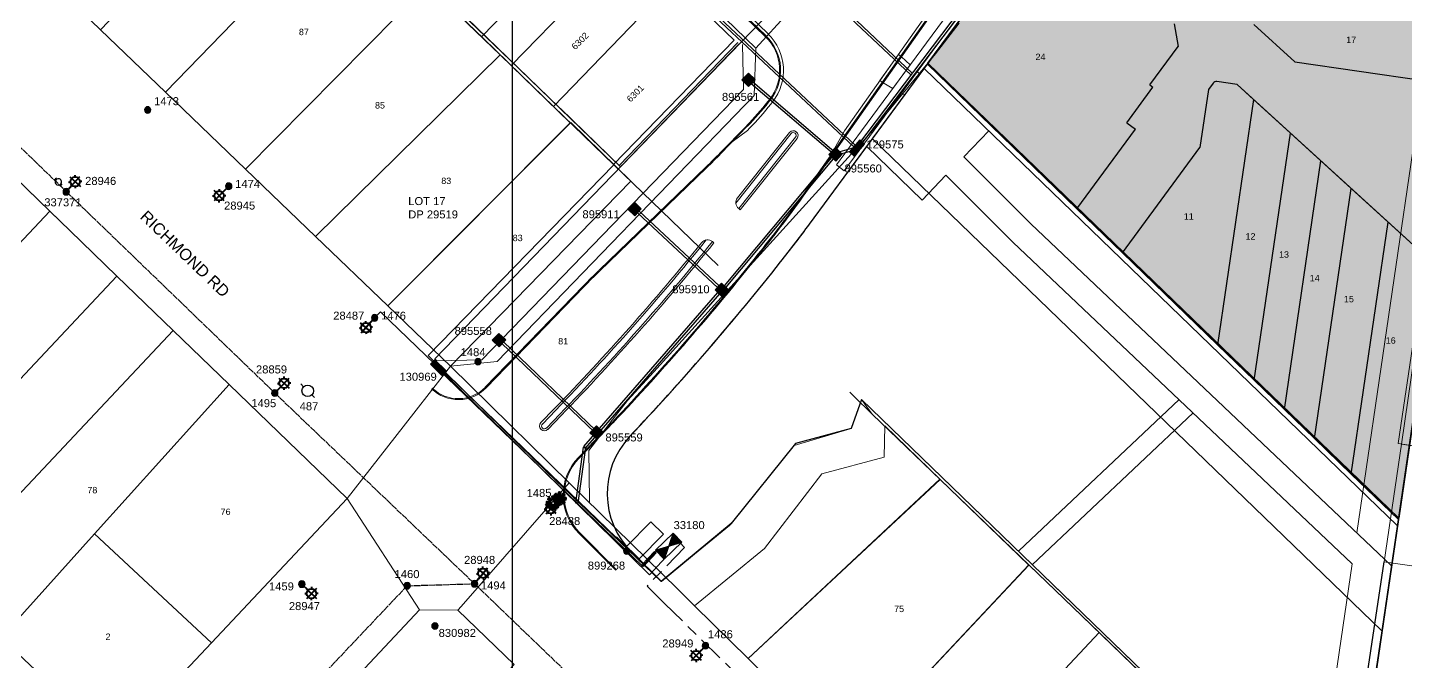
# Model space of a CAD drawing. Header units: metres. Extents: x 305195 to 309187, y 6261447 to 6263623.
# Drawn here: x 305521.8 to 305737, y 6262126.8 to 6262225.8 of the extents above; entities that cross this region are included whole.
import ezdxf
from ezdxf.enums import TextEntityAlignment as Align

# ---------------------------------------------------------------- set-up
doc = ezdxf.new("R2010")
doc.units = ezdxf.units.M
doc.linetypes.add('Cable Exist OH', pattern=[1, 1, 0])
doc.linetypes.add('Cable Exist UG', pattern=[8.2, 4, -1.2, 1.8, -1.2])
doc.layers.get('0').update_dxf_attribs({"color": 6})
for name, color, linetype, lineweight in [('Cadastre Buildings_SP_EXT', 9, 'Continuous', 5), ('Cadastre Developer_SP_EXT', 9, 'Continuous', 5), ('Cadastre Land Parcels_SP_EXT', 9, 'Continuous', 5), ('Cadastre Roads_SP_EXT', 9, 'Continuous', 5)]:
    doc.layers.add(name, color=color, linetype=linetype, lineweight=lineweight)
for name, color, linetype in [('Duct_SP_EXT', 7, 'Continuous'), ('Equip_SP_HV_EXT', 7, 'Continuous'), ('Equip_SP_LV_EXT', 7, 'Continuous'), ('Equip_SP_SL_EXT', 7, 'Continuous'), ('Mains_HV_EXT', 7, 'Continuous'), ('st_new', 9, 'Continuous'), ('Sub_SP_EXT', 7, 'Continuous'), ('SupportsOH_SP_TR_HV_LV_SL_EXT', 7, 'Continuous'), ('SupportsUG_SP_LV_EXT', 7, 'Continuous'), ('SupportsUG_SP_LV_SL_EXT', 7, 'Continuous')]:
    doc.layers.add(name, color=color, linetype=linetype)
doc.styles.add('COLUMN_LABEL', font='arial.ttf')
doc.styles.add('iecARIAL', font='arial.ttf', dxfattribs={"height": 2})
doc.styles.add('POLE_LABEL', font='arial.ttf')
doc.styles.get("Standard").update_dxf_attribs({"font": 'arial.ttf'})
doc.linetypes.add('Cable E UG', pattern='A,6,-0.5,["E",Standard,S=1.7,R=0,X=0.5,Y=-1],-2.9', length=9.4)

# ---------------------------------------------------------------- blocks, each defined once
blk = doc.blocks.new('PILLAR_EXT')
blk.add_hatch(color=256).paths.add_polyline_path([(-2.475, 0.99), (-2.475, -0.99), (2.475, -0.99), (2.475, 0.99)])
blk.add_lwpolyline([(-2.475, -0.99), (2.475, -0.99), (2.475, 0.99), (-2.475, 0.99)], close=True)
at = {"style": 'iecARIAL', "flags": 8}
blk.add_attdef('ASSET_NUM', (1.5, 3.5), '', height=2.5, dxfattribs=at)
for tag, p, flags in [('OWNED_BY', (0, -0.2), 9), ('STATE', (0, -0.4), 9), ('SUPPORT_TYPE', (0, -0.6), 9), ('STREETNAME', (0, -1.8), 9), ('SUBURB', (0, -2), 1), ('USAGE', (0, -0.8), 9), ('LEGEND', (0, -1), 9), ('LOCATION', (0, -1.2), 9), ('NOTES', (0, -1.4), 9), ('PARENT', (0, -1.6), 9)]:
    blk.add_attdef(tag, p, '', height=0.2, dxfattribs=dict(flags=flags))
blk = doc.blocks.new('COLUMN_EXT')
blk.add_hatch(color=256).paths.add_polyline_path([(-1.49, 1.48), (-1.49, -1.49), (1.48, -1.49), (1.48, 1.48)])
blk.add_lwpolyline([(-1.49, -1.49), (1.48, -1.49), (1.48, 1.48), (-1.49, 1.48)], close=True)
for tag, height, style, flags, p in [('STRUCTURE_PLANT_NUMBER', 0.2, 'POLE_LABEL', 9, (1.81, 0.03)), ('ASSET_NUM', 2.5, 'COLUMN_LABEL', 8, (2, 2)), ('STREET_CODE', 0.2, 'COLUMN_LABEL', 9, (1.81, -0.2))]:
    blk.add_attdef(tag, text='', height=height, dxfattribs=dict(style=style, flags=flags)).set_placement(p, align=Align.MIDDLE_LEFT)
at = {"flags": 1}
blk.add_attdef('Z', (1.81, -2.35), '', height=0.2, dxfattribs=at)
at = {"flags": 9}
for tag, p in [('COLUMN_TYPE', (1.81, -0.4)), ('OWNED_BY', (1.81, -0.6)), ('STATE', (1.81, -0.8)), ('USAGE', (1.81, -1)), ('STREETNAME', (1.81, -1.6)), ('SUBURB', (1.81, -1.8)), ('LEGEND', (1.81, -1.2)), ('LOCATION', (1.81, -1.4)), ('NOTES', (1.81, -2))]:
    blk.add_attdef(tag, text='', height=0.2, dxfattribs=at).set_placement(p, align=Align.MIDDLE_LEFT)
blk = doc.blocks.new('SUB_PADMOUNT_EXT')
for points in [[(0, 0), (-3.84, 1.92), (-3.84, -1.92)], [(0, 0), (3.84, 1.92), (3.84, -1.92)]]:
    blk.add_hatch(color=256).paths.add_polyline_path(points)
for p, q in [((3.84, 1.92), (-3.84, -1.92)), ((-3.84, 1.92), (3.84, -1.92))]:
    blk.add_line(p, q)
blk.add_lwpolyline([(-3.84, -1.92), (3.84, -1.92), (3.84, 1.92), (-3.84, 1.92)], close=True)
for tag, height, flags, p in [('STREET_CODE', 0.2, 9, (1.5, 0)), ('ASSET_NUM', 2.5, 8, (2, 2)), ('CONSTRUCTED_VOLTAGE', 0.2, 9, (1.5, -0.2)), ('OPERATING_VOLTAGE', 0.2, 9, (1.5, -0.6)), ('ORIENTATION', 0.2, 9, (1.5, -0.8)), ('OWNED_BY', 0.2, 9, (1.5, -1)), ('OPERATED_BY', 0.2, 9, (1.5, -1.2)), ('SECONDARY_VOLTAGE', 0.2, 9, (1.5, -1.6)), ('STATE', 0.2, 9, (1.5, -1.8)), ('SUBSTATION_TYPE', 0.2, 9, (1.5, -2.2)), ('STREETNAME', 0.2, 9, (1.5, -3)), ('SUBURB', 0.2, 9, (1.5, -3.2)), ('Z', 0.2, 1, (1.5, -3.6)), ('NO_PHASES', 0.2, 9, (1.5, -0.4)), ('MAINTAINED_BY', 0.2, 9, (1.5, -1.4)), ('PARENT', 0.2, 9, (1.5, -2)), ('USAGE', 0.2, 9, (1.5, -2.4)), ('LEGEND', 0.2, 9, (1.5, -2.6)), ('LOCATION', 0.2, 9, (1.5, -2.8)), ('NOTES', 0.2, 9, (1.5, -3.4))]:
    blk.add_attdef(tag, text='', height=height, dxfattribs=dict(flags=flags)).set_placement(p, align=Align.MIDDLE_LEFT)
blk = doc.blocks.new('LV_OH_LINKS_OPEN_EXT')
for p, q in [((-0.17, 4.97), (-0.17, 5.46)), ((0.17, 4.97), (0.17, 5.46)), ((-0.17, 3), (-0.17, 2.5)), ((0.17, 3), (0.17, 2.5))]:
    blk.add_line(p, q)
blk.add_lwpolyline([(0, 2.99, 1), (0, 4.98, 1)], format="xyb", close=True)
at = {"flags": 9}
for tag, p in [('ACTUAL_STATUS', (0, 0)), ('CONSTRUCTED_VOLTAGE', (0, -0.2)), ('OPERATING_VOLTAGE', (0, -0.6)), ('ORIENTATION', (0, -0.8)), ('OWNED_BY', (0, -1)), ('STATE', (0, -1.2)), ('SWITCH_TYPE', (0, -1.4)), ('NO_PHASES', (0, -0.4)), ('USAGE', (0, -1.6)), ('LEGEND', (0, -1.8)), ('NOTES', (0, -2))]:
    blk.add_attdef(tag, text='', height=0.2, dxfattribs=at).set_placement(p, align=Align.MIDDLE_LEFT)
at = {"flags": 1}
blk.add_attdef('Z', (0, 0), '', height=0.2, dxfattribs=at)
blk = doc.blocks.new('SL_LANTERN_EXT')
at = {"lineweight": 40}
for p, q in [((-1.46, 5.68), (-1.06, 5.28)), ((0, 1.97), (0, 6.47)), ((1.46, 5.68), (1.06, 5.28)), ((-2.25, 4.22), (2.25, 4.22)), ((-1.46, 2.76), (-1.06, 3.16)), ((0, 0), (0, 2.72)), ((1.46, 2.76), (1.06, 3.16))]:
    blk.add_line(p, q, dxfattribs=at)
blk.add_circle((0, 4.22), 1.5, dxfattribs=at)
at = {"style": 'iecARIAL', "flags": 8}
blk.add_attdef('ASSET_NUM', (1.5, 1.5), '', height=2.5, dxfattribs=at)
for tag, p, height, flags in [('OPERATING_VOLTAGE', (0.98, -1.65), 0.2, 9), ('ORIENTATION', (0.98, -1.85), 0.2, 9), ('OWNED_BY', (0.98, -2.05), 0.2, 9), ('STATE', (0.98, -2.25), 0.2, 9), ('CONSTRUCTED_VOLTAGE', (0.98, -0.65), 0.2, 9), ('CONTROL_TYPE', (0.98, -0.85), 0.2, 9), ('LANTERN_PURPOSE', (0.98, -1.05), 0.2, 9), ('LANTERN_TYPE', (0.98, -1.25), 0.2, 9), ('NO_PHASES', (0.98, -1.45), 0.2, 9), ('USAGE', (0.98, -2.45), 0.2, 9), ('CEXIST', (0.98, -2.65), 0.2, 9), ('CNEW', (0.98, -2.85), 0.2, 9), ('CNUMBER', (0.98, -3.05), 0.2, 9), ('CREMOVE', (0.98, -3.25), 0.2, 9), ('CREPLACE', (0.98, -3.45), 0.2, 9), ('LKINGHEIGHT', (0.98, -3.65), 0.2, 9), ('LBRACKET', (0.98, -3.85), 0.2, 9), ('LBRACKETVOCAB', (0.98, -4.05), 0.2, 9), ('LCATEGORY', (0.98, -4.25), 0.2, 9), ('LCHARGE1', (0.98, -4.45), 0.2, 9), ('LNUMBER', (2.18, -3.25), 2.5, 8), ('LCHARGE1PERCENT', (0.98, -4.65), 0.2, 9), ('LCHARGE2', (0.98, -4.85), 0.2, 9), ('LCHARGE2PERCENT', (0.98, -5.05), 0.2, 9), ('LCHARGE3', (0.98, -5.25), 0.2, 9), ('LCHARGE3PERCENT', (0.98, -5.45), 0.2, 9), ('LEXIST', (0.98, -5.65), 0.2, 9), ('LLAMP', (0.98, -5.85), 0.2, 9), ('LLAMPVOCAB', (0.98, -6.05), 0.2, 9), ('LMAST', (0.98, -6.25), 0.2, 9), ('LMASTVOCAB', (0.98, -6.45), 0.2, 9), ('LNEW', (0.98, -6.65), 0.2, 9), ('LANTNUMBER', (0.98, -6.85), 0.2, 9), ('LOUTREACH', (0.98, -7.25), 0.2, 9), ('LOUTREACHVOCAB', (0.98, -7.45), 0.2, 9), ('LRATECODE', (0.98, -7.65), 0.2, 9), ('LREMOVE', (0.98, -7.85), 0.2, 9), ('LREPLACE', (0.98, -8.05), 0.2, 9), ('LTYPE', (0.98, -8.25), 0.2, 9), ('LTYPEVOCAB', (0.98, -8.45), 0.2, 9), ('LEGEND', (0.98, -8.65), 0.2, 9), ('STREETNAME', (0.98, -9.25), 0.2, 9), ('SUBURB', (0.98, -9.45), 0.2, 1), ('LOCATION', (0.98, -8.85), 0.2, 9), ('NOTES', (0.98, -9.05), 0.2, 9)]:
    blk.add_attdef(tag, p, '', height=height, dxfattribs=dict(flags=flags))
blk = doc.blocks.new('SL_NIGHTWATCH_EXT')
at = {"lineweight": 40}
h = blk.add_hatch(color=256, dxfattribs=at)
h.paths.add_polyline_path([(0.39, 1.96, 0.098491), (-0.39, 1.96), (-0.2, 0.98, -0.098491), (0.19, 0.98)])
h.paths.add_polyline_path([(0.55, 0.83, -0.098491), (0.83, 0.56), (1.66, 1.11, 0.098491), (1.11, 1.66)])
h.paths.add_polyline_path([(0.98, 0.2, -0.098491), (0.98, -0.19), (1.96, -0.39, 0.098491), (1.96, 0.39)])
h.paths.add_polyline_path([(0.83, -0.55, -0.098491), (0.56, -0.83), (1.11, -1.66, 0.098491), (1.66, -1.11)])
h.paths.add_polyline_path([(-0.19, -0.98), (-0.39, -1.96, 0.098491), (0.39, -1.96), (0.2, -0.98, -0.098491)])
h.paths.add_polyline_path([(-0.83, -0.56), (-1.66, -1.11, 0.098491), (-1.11, -1.66), (-0.55, -0.83, -0.098491)])
h.paths.add_polyline_path([(-0.98, 0.19), (-1.96, 0.39, 0.098491), (-1.96, -0.39), (-0.98, -0.2, -0.098491)])
h.paths.add_polyline_path([(-1.11, 1.66, 0.098491), (-1.66, 1.11), (-0.83, 0.55, -0.098491), (-0.56, 0.83)])
for p, q in [((-1.16, 1.63), (-1.16, 1.63, 0)), ((-1.1, 1.64), (-1.1, 1.64, 0)), ((1.08, 1.63), (1.08, 1.63, 0)), ((-0.86, -0.57), (-0.86, -0.57, 0)), ((0.82, -0.57), (0.82, -0.57, 0)), ((1.13, -1.65), (1.13, -1.65, 0)), ((1.96, -0.37), (1.96, -0.37, 0))]:
    blk.add_line(p, q, dxfattribs=at)
for points in [[(-0.98, 0.19, 0.098491), (-0.98, -0.2), (-1.96, -0.39, -0.098491), (-1.96, 0.39)], [(-0.56, 0.83, 0.098491), (-0.83, 0.55), (-1.66, 1.11, -0.098491), (-1.11, 1.66)], [(-0.2, 0.98, -0.098491), (0.19, 0.98), (0.39, 1.96, 0.098491), (-0.39, 1.96)], [(0.83, 0.56), (1.66, 1.11, 0.098491), (1.11, 1.66), (0.55, 0.83, -0.098491)], [(0.98, -0.19), (1.96, -0.39, 0.098491), (1.96, 0.39), (0.98, 0.2, -0.098491)], [(-0.83, -0.56, 0.098491), (-0.55, -0.83), (-1.11, -1.66, -0.098491), (-1.66, -1.11)], [(0.2, -0.98), (0.39, -1.96, -0.098491), (-0.39, -1.96), (-0.19, -0.98, 0.098491)], [(0.56, -0.83), (1.11, -1.66, 0.098491), (1.66, -1.11), (0.83, -0.55, -0.098491)]]:
    blk.add_lwpolyline(points, format="xyb", close=True, dxfattribs=at)
blk.add_circle((0, 0), 1, dxfattribs=at)
blk = doc.blocks.new('POLE_EXT')
blk.add_hatch(color=256).paths.add_polyline_path([(-1, 0, 1), (1, 0, 1)])
blk.add_lwpolyline([(-1, 0, 1), (1, 0, 1)], format="xyb", close=True)
for tag, height, flags, p in [('pNumber', 2.5, 8, (-17.84, 2.07)), ('OWNED_BY', 0.2, 9, (1.35, -0.4)), ('SPECIAL_USE', 0.2, 9, (1.35, -0.8)), ('STATE', 0.2, 9, (1.35, -1)), ('cLV', 0.2, 9, (1.35, -1.4)), ('hDepth', 0.2, 9, (1.35, -1.6)), ('hDia', 0.2, 9, (1.35, -1.8)), ('cHV', 0.2, 9, (1.35, -2)), ('cLinedev', 0.2, 9, (1.35, -3.4)), ('pExisting', 0.2, 9, (1.35, -3.8)), ('pFooting', 0.2, 9, (1.35, -4.4)), ('PARENT', 0.2, 9, (1.35, -0.6)), ('USAGE', 0.2, 9, (1.35, -1.2)), ('LBRACKET', 0.2, 9, (1.35, -2.2)), ('LExisting', 0.2, 9, (1.35, -2.4)), ('LANTNUMBER', 0.2, 9, (1.35, -2.6)), ('LOther', 0.2, 9, (1.35, -2.8)), ('LRemove', 0.2, 9, (1.35, -3)), ('LEGEND', 0.2, 9, (1.35, -3.2)), ('LOCATION', 0.2, 9, (1.35, -3.6)), ('PFNUMBER', 0.2, 9, (1.35, -4)), ('NEWPFNUMBER', 0.2, 9, (1.35, -4.2)), ('pNew', 0.2, 9, (1.35, -4.6)), ('pRelocate', 0.2, 9, (1.35, -5)), ('pRemove', 0.2, 9, (1.35, -5.2)), ('pReplace', 0.2, 9, (1.35, -5.4)), ('pStay', 0.2, 9, (1.35, -5.6)), ('pType', 0.2, 9, (1.35, -5.8)), ('cspan', 0.2, 9, (1.35, -6)), ('STREETNAME', 0.2, 9, (1.35, -6.2)), ('SUBURB', 0.2, 9, (1.35, -6.4)), ('OPERATED_BY', 0.2, 9, (1.36, -7.01)), ('NOTES', 0.2, 9, (1.35, -6.6)), ('MAINTAINED_BY', 0.2, 9, (1.36, -6.81))]:
    blk.add_attdef(tag, text='', height=height, dxfattribs=dict(flags=flags)).set_placement(p, align=Align.MIDDLE_LEFT)
at = {"style": 'POLE_LABEL'}
for tag, height, flags, p in [('STRUCTURE_PLANT_NUMBER', 0.2, 9, (1.35, 0.03)), ('ASSET_NUM', 2.5, 8, (2, 2)), ('STREET_CODE', 0.2, 9, (1.35, -0.2))]:
    blk.add_attdef(tag, text='', height=height, dxfattribs=dict(at, flags=flags)).set_placement(p, align=Align.MIDDLE_LEFT)
at = {"flags": 1}
blk.add_attdef('Z', (1.35, -7.33), '', height=0.2, dxfattribs=at)
blk = doc.blocks.new('HV_ABS_OPEN_EXT')
for p, q in [((-3, 6.87), (-1.8, 6.87)), ((1.8, 6.87), (3, 6.87))]:
    blk.add_line(p, q)
blk.add_circle((0, 6.87), 1.8)
for tag, height, flags, p in [('STREET_CODE', 0.2, 9, (1.5, 0)), ('ASSET_NUM', 2.5, 8, (2, 2)), ('ACTUAL_STATUS', 0.2, 9, (1.5, -0.2)), ('CONSTRUCTED_VOLTAGE', 0.2, 9, (1.5, -0.4)), ('OPERATING_VOLTAGE', 0.2, 9, (1.5, -0.8)), ('ORIENTATION', 0.2, 9, (1.5, -1)), ('OWNED_BY', 0.2, 9, (1.5, -1.2)), ('STATE', 0.2, 9, (1.5, -1.4)), ('SWITCH_TYPE', 0.2, 9, (1.5, -1.6)), ('STREETNAME', 0.2, 9, (1.5, -2.4)), ('SUBURB', 0.2, 9, (1.5, -2.6)), ('OPERATED_BY', 0.2, 9, (1.5, -3.2)), ('Z', 0.2, 1, (1.5, -3.6)), ('NO_PHASES', 0.2, 9, (1.5, -0.6)), ('USAGE', 0.2, 9, (1.5, -1.8)), ('LEGEND', 0.2, 9, (1.5, -2)), ('LOCATION', 0.2, 9, (1.5, -2.2)), ('NOTES', 0.2, 9, (1.5, -2.8)), ('MAINTAINED_BY', 0.2, 9, (1.5, -3)), ('LABEL_ALIGNMENT', 0.2, 9, (1.5, -3.4))]:
    blk.add_attdef(tag, text='', height=height, dxfattribs=dict(flags=flags)).set_placement(p, align=Align.MIDDLE_LEFT)
blk = doc.blocks.new('ST4_NEW')
at = {"layer": 'st_new', "color": 251, "lineweight": 0}
for p, q in [((198.21, -191.65), (0, 0)), ((198.21, -191.65), (9.12, -8.82)), ((118.55, -114.63), (176.28, -170.46)), ((220.93, -171.19), (179.6, -131.24)), ((221.24, -170.87), (179.92, -130.91)), ((220.82, -171.3), (179.5, -131.35)), ((166.04, -160.55), (182.23, -176.21)), ((216.97, -172.24), (228.1, -160.74)), ((251.58, -160.68), (227.47, -194.98)), ((251.71, -160.76), (227.6, -195.07)), ((251.22, -160.42), (233.21, -186.04)), ((252.15, -163.93), (235.87, -186.03)), ((237.08, -186.92), (253.36, -164.82)), ((237.56, -187.28), (253.84, -165.18)), ((176.28, -170.46), (198.21, -191.65)), ((216.97, -172.24), (169.17, -221.68)), ((216.54, -172.25), (197.99, -191.44)), ((216.97, -172.24), (198.21, -191.65)), ((198.21, -191.65), (216.97, -172.24)), ((198.21, -191.65), (216.76, -172.46)), ((217.28, -172.54), (217.4, -179.61)), ((241.6, -174.1), (238.72, -178.2)), ((242.08, -174.46), (241.6, -174.1)), ((240.75, -179.41), (243.45, -175.75)), ((243.45, -175.75), (242.08, -174.46)), ((245.64, -176.31), (319.52, -247.75)), ((238.72, -178.2), (239.21, -178.55)), ((239.21, -178.55), (240.75, -179.41)), ((244.54, -176.79), (242.08, -180.14)), ((242.61, -180.43), (244.98, -177.21)), ((244.98, -177.21), (244.54, -176.79)), ((176.55, -221.86), (217.4, -179.61)), ((242.08, -180.14), (242.61, -180.43)), ((188.82, -182.58), (198.21, -191.65)), ((221.2, -181.49), (221.47, -181.16)), ((221.32, -181.58), (221.58, -181.25)), ((221.67, -181.86), (221.94, -181.53)), ((323.1, -181.36), (313.2, -248.88)), ((213.76, -189.5), (217.91, -185.24)), ((213.86, -189.61), (218.01, -185.34)), ((215.64, -187.78), (218.03, -185.97)), ((216.21, -197.33), (224.85, -186.48)), ((216.47, -196.52), (224.61, -186.29)), ((216.66, -198.21), (225.55, -187.04)), ((216.9, -198.4), (225.79, -187.22)), ((218.03, -185.97), (218.34, -185.65)), ((233.21, -186.04), (230.73, -190.35)), ((235.87, -186.03), (231.95, -191.35)), ((233.12, -192.3), (237.08, -186.92)), ((251.82, -190.11), (255.72, -186.06)), ((227.68, -200.69), (237.56, -187.28)), ((245.31, -196.86), (236.66, -188.5)), ((237.56, -187.28), (317.11, -264.2)), ((197.99, -191.44), (198.21, -191.65)), ((198.21, -191.65), (198.42, -191.43)), ((231.95, -191.35), (233.12, -192.3)), ((262.3, -200.57), (251.82, -190.11)), ((194.84, -207.85), (211.58, -191.67)), ((194.94, -207.96), (211.68, -191.78)), ((249.04, -192.99), (245.31, -196.86)), ((259.51, -203.43), (249.04, -192.99)), ((317.11, -264.2), (326.92, -197.32)), ((216.9, -198.4), (216.66, -198.21)), ((223.16, -206.59), (227.68, -200.69)), ((318.6, -254.01), (262.3, -200.57)), ((212.79, -203.54), (212.55, -203.35)), ((220.42, -204.42), (219.72, -205.29)), ((312.49, -253.72), (259.51, -203.43)), ((220.54, -204.51), (219.84, -205.39)), ((222.46, -207.47), (223.16, -206.59)), ((177.08, -226.13), (192.44, -210.25)), ((177.19, -226.23), (192.54, -210.36)), ((169.48, -221.98), (169.17, -221.68)), ((176.55, -221.86), (169.48, -221.98)), ((235.83, -228.03), (234.24, -232.59)), ((366.39, -354.28), (235.83, -228.03)), ((260.43, -251.72), (285.49, -228.06)), ((185.77, -231.66), (187.86, -229.5)), ((185.99, -231.87), (188.08, -229.71)), ((262.49, -253.9), (287.65, -230.15)), ((186.63, -232.5), (188.73, -230.33)), ((186.85, -232.71), (188.94, -230.54)), ((196.96, -231.56), (191.62, -237.1)), ((197.06, -231.66), (191.73, -237.2)), ((234.24, -232.59), (225.55, -234.94)), ((225.55, -234.94), (215.47, -247.45)), ((215.47, -247.45), (204.58, -256.48)), ((191.74, -249), (197.48, -254.74)), ((191.84, -248.9), (197.58, -254.64)), ((204.58, -256.48), (200, -251.98)), ((312.49, -253.72), (306.26, -296.14)), ((312.74, -293.95), (317.11, -264.2))]:
    blk.add_line(p, q, dxfattribs=at)
for centre, radius, start, end in [((215.71, -176.59), 7.35, 321.5257, 45.963), ((215.71, -176.59), 7.5, 321.5257, 45.963), ((215.71, -176.59), 7.95, 321.5257, 45.963), ((182.18, -150.47), 49.85, 315.7865, 321.5256), ((182.18, -150.47), 50, 315.7865, 321.5256), ((182.18, -150.47), 50.45, 315.7865, 321.5256), ((225.19, -186.77), 0.75, 322.462, 140.5893), ((225.19, -186.77), 0.45, 322.462, 140.5893), ((142.19, -119.87), 99.85, 314.0206, 315.7865), ((142.19, -119.87), 100, 314.0206, 315.7865), ((63.84, -79.98), 200, 321.5256, 324.9003), ((63.84, -79.98), 200.15, 321.5256, 324.9003), ((217.41, -197.27), 1.2, 141.5256, 231.5256), ((-99.79, 48.63), 400.12, 315.9639, 320.9326), ((-99.7, 48.55), 400.3, 315.9636, 321.0482), ((-99.7, 48.55), 401.2, 315.9636, 321.1061), ((-99.7, 48.55), 401.5, 315.9636, 321.1062), ((211.81, -204.29), 1.2, 51.0933, 141.265), ((-99.7, 48.55), 408, 316.643, 321.5256), ((-99.7, 48.55), 408.15, 316.6429, 321.5256), ((264.43, -279.87), 100.15, 134.0206, 135.9636), ((264.43, -279.87), 100, 134.0206, 135.9636), ((-99.7, 48.55), 411.5, 316.6756, 321.5256), ((172.88, -222.06), 6, 225.7982, 315.962), ((172.88, -222.06), 5.85, 225.7982, 315.962), ((186.31, -232.18), 0.75, 135.9636, 315.9636), ((186.31, -232.18), 0.45, 135.9636, 315.9636), ((209.12, -242.71), 13, 136.6756, 225.4636), ((197.75, -242.99), 8.5, 136.0768, 225.0058), ((197.75, -242.99), 8.35, 136.0768, 225.0058)]:
    blk.add_arc(centre, radius, start, end, dxfattribs=at)
blk = doc.blocks.new('ST5_NEW')
at = {"layer": 'st_new', "color": 7, "linetype": 'Continuous'}
for p, q in [((-58.05, -98.38), (-39.23, -78.91)), ((-34.56, -83.43), (-53.37, -102.89)), ((-27.97, -89.8), (-46.79, -109.27)), ((-27.97, -89.8), (-18.58, -98.88)), ((-58.05, -98.38), (-62.99, -93.6)), ((-53.37, -102.89), (-58.05, -98.38)), ((-18.58, -98.88), (-37.4, -118.34)), ((-46.79, -109.27), (-53.37, -102.89)), ((-37.4, -118.34), (-46.79, -109.27))]:
    blk.add_line(p, q, dxfattribs=at)
blk = doc.blocks.new('STAGE13_NEW')
at = {"layer": 'st_new', "color": 7}
for p, q in [((-80.85, 21.67), (-73.1, 32.19)), ((-42.32, 27.99), (-41.7, 24.45)), ((-29.85, 27.9), (-23.47, 22.08)), ((-46.12, 18.44), (-41.7, 24.45)), ((-99.26, -3.32), (-80.85, 21.67)), ((-80.85, 21.67), (-7.27, -49.48)), ((-57.5, -0.92), (-80.85, 21.67)), ((-23.47, 22.08), (-3.35, 19.13)), ((-49.71, 12.54), (-45.64, 18.08)), ((-46.12, 18.44), (-45.64, 18.08)), ((-36.95, 17.74), (-38.28, 8.67)), ((-36.22, 18.74), (-36.95, 17.74)), ((-32.46, 18.51), (-35.65, 18.98)), ((-32.46, 18.51), (-29.91, 16.18)), ((-1.44, -9.78), (-32.46, 18.51)), ((-29.91, 16.18), (-35.54, -22.15)), ((-29.91, 16.18), (-24.12, 10.9)), ((-57.5, -0.92), (-48.34, 11.53)), ((-49.71, 12.54), (-48.34, 11.53)), ((-29.79, -27.71), (-24.12, 10.9)), ((-24.12, 10.9), (-19.38, 6.58)), ((-50.39, -7.8), (-38.28, 8.67)), ((-25.09, -32.26), (-19.38, 6.58)), ((-19.38, 6.58), (-14.64, 2.26)), ((-20.38, -36.8), (-14.64, 2.26)), ((-14.64, 2.26), (-8.85, -3.02)), ((-50.39, -7.8), (-57.5, -0.92)), ((-14.63, -42.37), (-8.85, -3.02)), ((-8.85, -3.02), (-1.44, -9.78)), ((-35.54, -22.15), (-50.39, -7.8)), ((-104.48, -10.1), (-103.78, -9.22)), ((-1.44, -9.78), (-7.41, -50.4)), ((-1.44, -9.78), (-7.27, -49.48)), ((-29.79, -27.71), (-35.54, -22.15)), ((-25.09, -32.26), (-29.79, -27.71)), ((-91.17, -30.71), (-92.75, -35.27)), ((39.43, -157.01), (-91.17, -30.71)), ((-20.38, -36.8), (-25.09, -32.26)), ((-92.75, -35.27), (-101.44, -37.62)), ((-101.44, -37.62), (-111.51, -50.12)), ((-14.63, -42.37), (-20.38, -36.8)), ((-7.27, -49.48), (-14.63, -42.37)), ((-7.27, -49.48), (-14.21, -96.66)), ((-124.05, -49.84), (-127.86, -53.72)), ((-122.09, -51.77), (-124.05, -49.84)), ((-111.51, -50.12), (-122.42, -59.16)), ((-125.95, -55.69), (-122.09, -51.77)), ((-125.95, -55.69), (-126.99, -54.67)), ((-122.42, -59.16), (-126.99, -54.67))]:
    blk.add_line(p, q, dxfattribs=at)
for centre, radius, start, end in [((-35.73, 18.38), 0.6, 81.6387, 143.6797), ((-263.1, 117.39), 203.5, 321.5256, 323.6191), ((-426.64, 245.92), 411.5, 316.6673, 321.5257), ((-117.86, -45.4), 13.01, 136.6673, 225.4532)]:
    blk.add_arc(centre, radius, start, end, dxfattribs=at)
blk = doc.blocks.new('PLAN_NEW')
at = {"layer": 'st_new'}
h = blk.add_hatch(color=254, dxfattribs=at)
h.dxf.hatch_style = 1
edge = h.paths.add_edge_path()
edge.add_line((87.72, -1264.19), (14.13, -1193.04))
edge.add_line((14.13, -1193.04), (21.88, -1182.52))
edge.add_arc((-272.38, -965.72), 365.5, 323.6191, 340.8977)
edge.add_line((72.99, -1085.33), (99.97, -1089.29))
edge.add_line((99.97, -1089.29), (105.62, -1090.12))
edge.add_line((105.62, -1090.12), (107.1, -1090.34))
edge.add_line((107.1, -1090.34), (101.55, -1128.12))
edge.add_line((101.55, -1128.12), (91.63, -1195.58))
edge.add_line((91.63, -1195.58), (91.17, -1198.74))
edge.add_line((91.17, -1198.74), (94.98, -1214.71))
edge.add_line((94.98, -1214.71), (93.55, -1224.49))
edge.add_line((93.55, -1224.49), (87.71, -1264.19))
edge.add_line((87.71, -1264.19), (87.72, -1264.19))
at = {"layer": 'st_new', "color": 254, "flags": 128}
blk.add_lwpolyline([(87.72, -1264.19), (14.13, -1193.04), (21.88, -1182.52, 0.075535), (72.99, -1085.33), (99.97, -1089.29), (105.62, -1090.12), (107.1, -1090.34), (101.55, -1128.12), (91.63, -1195.58), (91.17, -1198.74), (94.98, -1214.71), (93.55, -1224.49), (87.71, -1264.19)], format="xyb", close=True, dxfattribs=at)
at = {"layer": 'st_new', "lineweight": 0}
blk.add_blockref('ST4_NEW', (-232.08, -1017.59), dxfattribs=at)
at = {"layer": 'st_new'}
blk.add_blockref('ST5_NEW', (2.43, -1090.56), dxfattribs=at)
at = {"layer": 'st_new', "linetype": 'Continuous'}
blk.add_blockref('STAGE13_NEW', (94.91, -1214.91), dxfattribs=at)
at = {"layer": 'st_new', "lineweight": 0}
for s, p in [('6302', (-40.95, -1191.05)), ('6301', (-32.31, -1199.24))]:
    blk.add_text(s, height=1, rotation=45.2827, dxfattribs=at).set_placement(p)

msp = doc.modelspace()

# ---------------------------------------------------------------- linework, layer by layer
at = {"layer": 'Cadastre Buildings_SP_EXT', "linetype": 'Continuous'}
msp.add_lwpolyline([(305507.89, 6262139.57), (305544.5, 6262178.49), (305535.72, 6262186.99), (305499, 6262147.92), (305507.89, 6262139.57)], dxfattribs=at)
at = {"layer": 'Cadastre Developer_SP_EXT'}
for points in [[(305645.64, 6262233.72), (305604.68, 6262273.45), (305594.2, 6262262.62), (305635.5, 6262222.65), (305645.64, 6262233.72)], [(305635.5, 6262222.65), (305635.28, 6262215.22), (305595.1, 6262173.66), (305587.84, 6262172.93), (305609.55, 6262151.57), (305609.52, 6262151.94), (305609.42, 6262159.75), (305613.62, 6262165.15), (305615.48, 6262167.53), (305619.59, 6262172.05), (305625, 6262178.01), (305653.48, 6262209.45), (305663.6, 6262221.75), (305667.27, 6262226.51)]]:
    msp.add_lwpolyline(points, dxfattribs=at)
at = {"layer": 'Cadastre Land Parcels_SP_EXT', "linetype": 'Continuous'}
for points in [[(305425.3, 6262386.15), (305436.73, 6262375.19), (305447.54, 6262364.67), (305458.46, 6262354.07), (305469.48, 6262343.4), (305480.22, 6262333.04), (305491.34, 6262322.31), (305502.13, 6262311.88), (305513.04, 6262301.34), (305523.91, 6262290.81), (305534.62, 6262280.48), (305536.1, 6262279.05), (305547.47, 6262268.02), (305558.57, 6262257.31), (305568.86, 6262247.42), (305581.62, 6262235.08), (305592.95, 6262224.11), (305602.51, 6262214.88), (305603.91, 6262213.52), (305613.36, 6262204.39), (305625.31, 6262192.84), (305629.66, 6262188.65)], [(305561.23, 6262254.76), (305550.12, 6262265.47), (305521.77, 6262236.46), (305533.16, 6262225.5), (305561.23, 6262254.76)], [(305571.5, 6262244.85), (305561.23, 6262254.76), (305533.16, 6262225.5), (305543.3, 6262215.75)], [(305584.25, 6262232.52), (305571.5, 6262244.85), (305543.3, 6262215.75), (305555.8, 6262203.72), (305584.25, 6262232.52)], [(305581.62, 6262235.08), (305592.95, 6262224.11), (305602.51, 6262214.88), (305603.91, 6262213.52), (305613.36, 6262204.39), (305584.33, 6262174.6), (305586.75, 6262172.23), (305596.35, 6262162.78), (305602.86, 6262156.38), (305620.75, 6262139.27), (305631.43, 6262148.03), (305641.5, 6262160.52), (305650.42, 6262163.16), (305652, 6262167.72), (305653.71, 6262165.44), (305661.65, 6262157.78), (305675.51, 6262144.43), (305686.47, 6262133.87), (305697.43, 6262123.28)], [(305595.58, 6262221.57), (305584.25, 6262232.52), (305555.8, 6262203.72), (305566.75, 6262193.19), (305595.58, 6262221.57)], [(305566.75, 6262193.19), (305578.04, 6262182.33), (305606.54, 6262210.97), (305595.57, 6262221.57)], [(305525.21, 6262197.17), (305519.83, 6262202.4), (305512.36, 6262209.6), (305510.85, 6262211.05), (305510.56, 6262211.34), (305474.23, 6262172.5), (305473.54, 6262171.77), (305488.31, 6262157.93)], [(305616, 6262201.83), (305606.6, 6262211.01), (305578.04, 6262182.33), (305587.84, 6262172.93), (305616, 6262201.83)], [(305535.72, 6262186.99), (305528.36, 6262194.11), (305526.91, 6262195.51), (305525.21, 6262197.17), (305488.31, 6262157.93), (305499, 6262147.92), (305535.72, 6262186.99)], [(305741.86, 6262088.63), (305727.78, 6262102.36), (305729.53, 6262114.52), (305733.65, 6262142.35), (305736.38, 6262160.75), (305739, 6262178.71)], [(305741.86, 6262088.63), (305727.78, 6262102.37), (305729.53, 6262114.52), (305733.65, 6262142.35), (305736.38, 6262160.75), (305739, 6262178.71)], [(305738.5, 6262178.78), (305735.88, 6262160.83), (305766.02, 6262156.27), (305768.7, 6262174.4)], [(305553.26, 6262170.03), (305544.5, 6262178.49), (305507.89, 6262139.57), (305517.62, 6262130.44)], [(305571.66, 6262152.21), (305553.26, 6262170.03), (305532.22, 6262146.73), (305550.48, 6262129.67), (305571.66, 6262152.21)], [(305650.2, 6262168.83), (305650.82, 6262168.24), (305653.71, 6262165.44), (305661.65, 6262157.78), (305675.51, 6262144.43), (305686.47, 6262133.87), (305697.43, 6262123.28), (305707.71, 6262113.31), (305721.24, 6262100.24), (305735.15, 6262086.68), (305743.5, 6262078.59)], [(305634.33, 6262127.21), (305664.31, 6262155.22), (305655.65, 6262163.58), (305655.58, 6262158.7), (305645.83, 6262156.11), (305636.85, 6262144.43), (305625.94, 6262135.46), (305634.33, 6262127.21)], [(305763.82, 6262138), (305766.51, 6262156.2), (305736.38, 6262160.75), (305733.65, 6262142.35)], [(305649.98, 6262111.82), (305678.14, 6262141.83), (305664.26, 6262155.27), (305634.33, 6262127.21), (305649.98, 6262111.82)], [(305532.22, 6262146.73), (305517.62, 6262130.44), (305535.45, 6262113.68), (305550.48, 6262129.67)], [(305763.82, 6262138), (305733.6, 6262142.36), (305729.47, 6262114.52), (305761.78, 6262124.57), (305763.76, 6262138)], [(305660.9, 6262101.08), (305689.13, 6262131.3), (305678.18, 6262141.86), (305649.98, 6262111.82), (305657.26, 6262104.66), (305660.9, 6262101.08)], [(305597.79, 6262126.31), (305588.97, 6262134.78), (305582.99, 6262134.81), (305572.9, 6262124.07), (305584.77, 6262112.43), (305597.79, 6262126.31)], [(305700.09, 6262120.71), (305689.13, 6262131.3), (305660.9, 6262101.08), (305666.9, 6262095.16), (305671.68, 6262090.45), (305700.09, 6262120.71)]]:
    msp.add_lwpolyline(points, dxfattribs=at)
at = {"layer": 'Cadastre Roads_SP_EXT', "linetype": 'Continuous'}
for points in [[(305533.16, 6262225.5), (305521.77, 6262236.46), (305509.29, 6262228.23), (305499.66, 6262221.87), (305510.85, 6262211.05), (305512.36, 6262209.6), (305519.83, 6262202.4), (305526.92, 6262195.51), (305528.36, 6262194.11), (305535.72, 6262186.99), (305544.5, 6262178.49), (305553.26, 6262170.03), (305571.66, 6262152.21), (305579.12, 6262161.76), (305587.84, 6262172.93), (305578.04, 6262182.33), (305566.75, 6262193.19), (305555.8, 6262203.72), (305543.3, 6262215.75), (305533.16, 6262225.5)], [(305649.98, 6262111.82), (305634.33, 6262127.21), (305625.94, 6262135.46), (305623.32, 6262138.04), (305606.36, 6262154.71), (305589.48, 6262135.36), (305588.97, 6262134.78), (305597.79, 6262126.31)], [(305572.9, 6262124.07), (305582.99, 6262134.81), (305571.66, 6262152.21), (305550.48, 6262129.67), (305535.45, 6262113.68)]]:
    msp.add_lwpolyline(points, dxfattribs=at)
at = {"layer": 'Defpoints', "color": 2}
msp.add_lwpolyline([(305597.47, 6262074.76), (305773.29, 6262074.76), (305773.29, 6262335.14), (305597.47, 6262335.14)], close=True, dxfattribs=at)
at = {"layer": 'Duct_SP_EXT'}
for p, q in [((305659.71, 6262218.45), (305596.55, 6262278.17)), ((305659.96, 6262218.71), (305596.8, 6262278.43)), ((305677.5, 6262241.96), (305651.38, 6262207.4)), ((305677.79, 6262241.75), (305651.67, 6262207.18)), ((305651.06, 6262207.47), (305617.52, 6262238.99)), ((305650.81, 6262207.21), (305617.27, 6262238.73)), ((305659.71, 6262218.45), (305659.83, 6262218.58)), ((305659.96, 6262218.71), (305659.83, 6262218.58)), ((305634.8, 6262217.03), (305634.92, 6262217.16)), ((305647.86, 6262205.9), (305634.8, 6262217.03)), ((305635.03, 6262217.3), (305634.92, 6262217.16)), ((305648.09, 6262206.17), (305635.03, 6262217.3)), ((305651.2, 6262207.16), (305647.93, 6262206.21)), ((305651.3, 6262206.81), (305648.03, 6262205.86)), ((305650.81, 6262207.21), (305650.93, 6262207.34)), ((305651.06, 6262207.47), (305650.93, 6262207.34)), ((305651.2, 6262207.16), (305651.25, 6262206.98)), ((305651.3, 6262206.81), (305651.25, 6262206.98)), ((305651.38, 6262207.4), (305651.53, 6262207.29)), ((305651.67, 6262207.18), (305651.53, 6262207.29)), ((305647.87, 6262206.18), (305630.58, 6262185.5)), ((305648.14, 6262205.95), (305630.85, 6262185.27)), ((305647.86, 6262205.9), (305647.98, 6262206.03)), ((305647.87, 6262206.18), (305648.01, 6262206.07)), ((305647.93, 6262206.21), (305647.98, 6262206.03)), ((305648.09, 6262206.17), (305647.98, 6262206.03)), ((305648.03, 6262205.86), (305647.98, 6262206.03)), ((305648.14, 6262205.95), (305648.01, 6262206.07)), ((305616.3, 6262197.54), (305616.42, 6262197.67)), ((305629.54, 6262185.23), (305616.3, 6262197.54)), ((305616.55, 6262197.8), (305616.42, 6262197.67)), ((305629.79, 6262185.5), (305616.55, 6262197.8)), ((305629.54, 6262185.23), (305629.66, 6262185.36)), ((305629.79, 6262185.5), (305629.66, 6262185.36)), ((305630.58, 6262185.5), (305630.71, 6262185.39)), ((305630.85, 6262185.27), (305630.71, 6262185.39)), ((305629.55, 6262184.43), (305608.58, 6262160.34)), ((305629.82, 6262184.2), (305608.85, 6262160.1)), ((305629.55, 6262184.43), (305629.69, 6262184.31)), ((305629.82, 6262184.2), (305629.69, 6262184.31)), ((305595.79, 6262176.5), (305595.92, 6262176.63)), ((305610.35, 6262162.57), (305595.79, 6262176.5)), ((305596.04, 6262176.76), (305595.92, 6262176.63)), ((305610.6, 6262162.83), (305596.04, 6262176.76)), ((305585.8, 6262172.56), (305585.93, 6262172.69)), ((305585.8, 6262172.56), (305617.81, 6262141.68)), ((305586.05, 6262172.82), (305585.93, 6262172.69)), ((305586.05, 6262172.82), (305618.06, 6262141.94)), ((305610.35, 6262162.57), (305610.47, 6262162.7)), ((305610.6, 6262162.83), (305610.47, 6262162.7)), ((305608.54, 6262160.24), (305607.33, 6262151.56)), ((305608.9, 6262160.19), (305607.69, 6262151.51)), ((305608.54, 6262160.24), (305608.72, 6262160.22)), ((305608.58, 6262160.34), (305608.72, 6262160.22)), ((305608.85, 6262160.1), (305608.72, 6262160.22)), ((305608.9, 6262160.19), (305608.72, 6262160.22)), ((305607.33, 6262151.56), (305607.51, 6262151.53)), ((305607.69, 6262151.51), (305607.51, 6262151.53)), ((305619.7, 6262143.97), (305617.73, 6262141.88)), ((305619.96, 6262143.73), (305617.99, 6262141.63)), ((305619.7, 6262143.97), (305619.83, 6262143.85)), ((305619.96, 6262143.73), (305619.83, 6262143.85)), ((305617.73, 6262141.88), (305617.86, 6262141.75)), ((305617.81, 6262141.68), (305617.94, 6262141.81)), ((305617.99, 6262141.63), (305617.86, 6262141.75)), ((305618.06, 6262141.94), (305617.94, 6262141.81))]:
    msp.add_line(p, q, dxfattribs=at)
at = {"layer": 'Mains_HV_EXT', "linetype": 'Cable Exist OH'}
for p, q in [((305502.84, 6262224.3), (305527.81, 6262200.19)), ((305527.81, 6262200.19), (305560.37, 6262168.72)), ((305560.37, 6262168.72), (305591.58, 6262138.91)), ((305562.31, 6262118.76), (305581.06, 6262138.6)), ((305581.06, 6262138.6), (305591.58, 6262138.91)), ((305591.58, 6262138.91), (305612.98, 6262118.32))]:
    msp.add_line(p, q, dxfattribs=at)
at = {"layer": 'Mains_HV_EXT', "linetype": 'Cable E UG'}
for p, q in [((305576.9, 6262181.41), (305575.13, 6262179.66)), ((305586.78, 6262171.86), (305576.9, 6262181.41)), ((305589.2, 6262169.49), (305586.78, 6262171.86)), ((305598.8, 6262160.03), (305589.2, 6262169.49)), ((305605.31, 6262153.64), (305598.8, 6262160.03)), ((305618.89, 6262140.29), (305605.31, 6262153.64)), ((305616.65, 6262143.41), (305613.77, 6262146.24)), ((305620.16, 6262144.2), (305618.1, 6262141.98)), ((305618.1, 6262141.98), (305616.65, 6262143.41)), ((305621.41, 6262143), (305618.89, 6262140.29))]:
    msp.add_line(p, q, dxfattribs=at)
at = {"layer": 'Mains_HV_EXT', "linetype": 'Cable Exist UG'}
for p, q in [((305624.4, 6262144.56), (305618.52, 6262138.55)), ((305622.98, 6262146.11), (305624.4, 6262144.56)), ((305618.52, 6262138.55), (305621.21, 6262135.9)), ((305621.21, 6262135.9), (305632.22, 6262125.07))]:
    msp.add_line(p, q, dxfattribs=at)

# ---------------------------------------------------------------- block references
at = {"layer": 'Equip_SP_HV_EXT'}
ref = msp.add_blockref('HV_ABS_OPEN_EXT', (305563.08, 6262166.65), dxfattribs=dict(at, xscale=0.5, yscale=0.5, zscale=0.5, rotation=314.8609388632537))
ref.add_attrib('ASSET_NUM', '487', dxfattribs={"layer": '0', "height": 1.25}).set_placement((305567.17, 6262167.28), align=Align.TOP_RIGHT)
at = {"layer": 'Equip_SP_LV_EXT', "xscale": 0.5, "yscale": 0.5, "zscale": 0.5, "rotation": 40.30980285106909}
msp.add_blockref('LV_OH_LINKS_OPEN_EXT', (305527.85, 6262200.2), dxfattribs=at)
at = {"layer": 'Equip_SP_SL_EXT'}
ref = msp.add_blockref('SL_LANTERN_EXT', (305527.76, 6262200.19), dxfattribs=dict(at, xscale=0.5, yscale=0.5, zscale=0.5, rotation=317.607180074377))
ref.add_attrib('ASSET_NUM', '28946', dxfattribs={"layer": '0', "height": 1.25, "style": 'iecARIAL'}).set_placement((305535.6, 6262201.88), align=Align.MIDDLE_RIGHT)
ref = msp.add_blockref('SL_LANTERN_EXT', (305553.18, 6262201.04), dxfattribs=dict(at, xscale=0.5, yscale=0.5, zscale=0.5, rotation=134.7730281672968))
ref.add_attrib('ASSET_NUM', '28945', dxfattribs={"layer": '0', "height": 1.25, "style": 'iecARIAL'}).set_placement((305552.45, 6262198.02), align=Align.MIDDLE_LEFT)
ref = msp.add_blockref('SL_LANTERN_EXT', (305576, 6262180.53), dxfattribs=dict(at, xscale=0.5, yscale=0.5, zscale=0.5, rotation=138.8969337246594))
ref.add_attrib('ASSET_NUM', '28487', dxfattribs={"layer": '0', "height": 1.25, "style": 'iecARIAL'}).set_placement((305569.5, 6262179.82), align=Align.BOTTOM_LEFT)
ref = msp.add_blockref('SL_LANTERN_EXT', (305560.37, 6262168.72), dxfattribs=dict(at, xscale=0.5, yscale=0.5, zscale=0.5, rotation=316.3599882474338))
ref.add_attrib('ASSET_NUM', '28859', dxfattribs={"layer": '0', "height": 1.25, "style": 'iecARIAL'}).set_placement((305562.29, 6262172.41), align=Align.MIDDLE_RIGHT)
ref = msp.add_blockref('SL_LANTERN_EXT', (305604.87, 6262152.21), dxfattribs=dict(at, xscale=0.4999999999999999, yscale=0.4999999999999999, zscale=0.4999999999999999, rotation=138.8885008595545))
ref.add_attrib('ASSET_NUM', '28488', dxfattribs={"layer": '0', "height": 1.25, "style": 'iecARIAL'}).set_placement((305603.23, 6262148.72), align=Align.MIDDLE_LEFT)
at = {"layer": 'Equip_SP_SL_EXT', "xscale": 0.5, "yscale": 0.5, "zscale": 0.5}
for p in [(305604.87, 6262152.21), (305603.86, 6262151.56)]:
    msp.add_blockref('SL_NIGHTWATCH_EXT', p, dxfattribs=at)
at = {"layer": 'Equip_SP_SL_EXT'}
ref = msp.add_blockref('SL_LANTERN_EXT', (305591.56, 6262138.93), dxfattribs=dict(at, xscale=0.5, yscale=0.5, zscale=0.5, rotation=320.4264382382806))
ref.add_attrib('ASSET_NUM', '28948', dxfattribs={"layer": '0', "height": 1.25, "style": 'iecARIAL'}).set_placement((305594.8, 6262142.64), align=Align.MIDDLE_RIGHT)
ref = msp.add_blockref('SL_LANTERN_EXT', (305564.6, 6262138.86), dxfattribs=dict(at, xscale=0.5, yscale=0.5, zscale=0.5, rotation=225.1674980388509))
ref.add_attrib('ASSET_NUM', '28947', dxfattribs={"layer": '0', "height": 1.25, "style": 'iecARIAL'}).set_placement((305565, 6262134.42), align=Align.BOTTOM_CENTER)
ref = msp.add_blockref('SL_LANTERN_EXT', (305627.65, 6262129.23), dxfattribs=dict(at, xscale=0.5, yscale=0.5, zscale=0.5, rotation=136.5896077150291))
ref.add_attrib('ASSET_NUM', '28949', dxfattribs={"layer": '0', "height": 1.25, "style": 'iecARIAL'}).set_placement((305620.91, 6262129.58), align=Align.MIDDLE_LEFT)
at = {"layer": 'st_new'}
msp.add_blockref('PLAN_NEW', (305648.26, 6263413.34), dxfattribs=at)
at = {"layer": 'Sub_SP_EXT'}
ref = msp.add_blockref('SUB_PADMOUNT_EXT', (305621.89, 6262144.78), dxfattribs=dict(at, xscale=0.5, yscale=0.5, zscale=0.5, rotation=43.92910942794903))
ref.add_attrib('ASSET_NUM', '33180', dxfattribs={"layer": '0', "height": 1.25}).set_placement((305622.67, 6262148.08), align=Align.MIDDLE_LEFT)
at = {"layer": 'SupportsOH_SP_TR_HV_LV_SL_EXT'}
ref = msp.add_blockref('POLE_EXT', (305540.52, 6262212.97), dxfattribs=dict(at, xscale=0.5, yscale=0.5, zscale=0.5))
ref.add_attrib('ASSET_NUM', '1473', dxfattribs={"layer": '0', "height": 1.25, "style": 'POLE_LABEL'}).set_placement((305541.52, 6262213.34), align=Align.BOTTOM_LEFT)
ref = msp.add_blockref('POLE_EXT', (305527.79, 6262200.18), dxfattribs=dict(at, xscale=0.5, yscale=0.5, zscale=0.5))
ref.add_attrib('ASSET_NUM', '337371', dxfattribs={"layer": '0', "height": 1.25, "rotation": 359.7787, "style": 'POLE_LABEL'}).set_placement((305530.19, 6262198.52), align=Align.MIDDLE_RIGHT)
ref = msp.add_blockref('POLE_EXT', (305553.18, 6262201.04), dxfattribs=dict(at, xscale=0.5, yscale=0.5, zscale=0.5))
ref.add_attrib('ASSET_NUM', '1474', dxfattribs={"layer": '0', "height": 1.25, "style": 'POLE_LABEL'}).set_placement((305554.18, 6262201.41), align=Align.MIDDLE_LEFT)
ref = msp.add_blockref('POLE_EXT', (305575.98, 6262180.47), dxfattribs=dict(at, xscale=0.5, yscale=0.5, zscale=0.5))
ref.add_attrib('ASSET_NUM', '1476', dxfattribs={"layer": '0', "height": 1.25, "rotation": 359.2066, "style": 'POLE_LABEL'}).set_placement((305576.98, 6262180.85), align=Align.MIDDLE_LEFT)
ref = msp.add_blockref('POLE_EXT', (305592.11, 6262173.62), dxfattribs=dict(at, xscale=0.5, yscale=0.5, zscale=0.5))
ref.add_attrib('ASSET_NUM', '1484', dxfattribs={"layer": '0', "height": 1.25, "style": 'POLE_LABEL'}).set_placement((305589.41, 6262175.11), align=Align.MIDDLE_LEFT)
ref = msp.add_blockref('POLE_EXT', (305560.37, 6262168.72), dxfattribs=dict(at, xscale=0.5, yscale=0.5, zscale=0.5))
ref.add_attrib('ASSET_NUM', '1495', dxfattribs={"layer": '0', "height": 1.25, "rotation": 359.943, "style": 'POLE_LABEL'}).set_placement((305560.6, 6262167.76), align=Align.TOP_RIGHT)
ref = msp.add_blockref('POLE_EXT', (305604.9, 6262152.22), dxfattribs=dict(at, xscale=0.5, yscale=0.5, zscale=0.5))
ref.add_attrib('ASSET_NUM', '1485', dxfattribs={"layer": '0', "height": 1.25, "rotation": 0.8697, "style": 'POLE_LABEL'}).set_placement((305599.73, 6262152.07), align=Align.BOTTOM_LEFT)
ref = msp.add_blockref('POLE_EXT', (305615.34, 6262144.03), dxfattribs=dict(at, xscale=0.5, yscale=0.5, zscale=0.5))
ref.add_attrib('ASSET_NUM', '899268', dxfattribs={"layer": '0', "height": 1.25, "style": 'POLE_LABEL'}).set_placement((305609.27, 6262141.75), align=Align.MIDDLE_LEFT)
ref = msp.add_blockref('POLE_EXT', (305581.06, 6262138.6), dxfattribs=dict(at, xscale=0.5, yscale=0.5, zscale=0.5))
ref.add_attrib('ASSET_NUM', '1460', dxfattribs={"layer": '0', "height": 1.25, "rotation": 359.7129, "style": 'POLE_LABEL'}).set_placement((305581.04, 6262141.05), align=Align.TOP_CENTER)
ref = msp.add_blockref('POLE_EXT', (305564.6, 6262138.86), dxfattribs=dict(at, xscale=0.5, yscale=0.5, zscale=0.5))
ref.add_attrib('ASSET_NUM', '1459', dxfattribs={"layer": '0', "height": 1.25, "style": 'POLE_LABEL'}).set_placement((305563.35, 6262138.5), align=Align.MIDDLE_RIGHT)
ref = msp.add_blockref('POLE_EXT', (305591.58, 6262138.91), dxfattribs=dict(at, xscale=0.5, yscale=0.5, zscale=0.5))
ref.add_attrib('ASSET_NUM', '1494', dxfattribs={"layer": '0', "height": 1.25, "rotation": 359.808, "style": 'POLE_LABEL'}).set_placement((305592.58, 6262139.28), align=Align.TOP_LEFT)
ref = msp.add_blockref('POLE_EXT', (305585.39, 6262132.31), dxfattribs=dict(at, xscale=0.5, yscale=0.5, zscale=0.5))
ref.add_attrib('ASSET_NUM', '830982', dxfattribs={"layer": '0', "height": 1.25, "style": 'POLE_LABEL'}).set_placement((305588.88, 6262131.85), align=Align.TOP_CENTER)
ref = msp.add_blockref('POLE_EXT', (305627.65, 6262129.23), dxfattribs=dict(at, xscale=0.5, yscale=0.5, zscale=0.5))
ref.add_attrib('ASSET_NUM', '1486', dxfattribs={"layer": '0', "height": 1.25, "style": 'POLE_LABEL'}).set_placement((305628.04, 6262130.02), align=Align.BOTTOM_LEFT)
at = {"layer": 'SupportsUG_SP_LV_EXT'}
ref = msp.add_blockref('PILLAR_EXT', (305651.31, 6262207.01), dxfattribs=dict(at, xscale=0.5, yscale=0.5, zscale=0.5, rotation=49.27161849214941))
ref.add_attrib('ASSET_NUM', '129575', dxfattribs={"layer": '0', "height": 1.25, "style": 'iecARIAL'}).set_placement((305652.79, 6262207.58), align=Align.MIDDLE_LEFT)
ref = msp.add_blockref('PILLAR_EXT', (305585.92, 6262172.7), dxfattribs=dict(at, xscale=0.5, yscale=0.5, zscale=0.5, rotation=315.0832000061162))
ref.add_attrib('ASSET_NUM', '130969', dxfattribs={"layer": '0', "height": 1.25, "style": 'iecARIAL'}).set_placement((305579.85, 6262171.27), align=Align.MIDDLE_LEFT)
at = {"layer": 'SupportsUG_SP_LV_SL_EXT'}
ref = msp.add_blockref('COLUMN_EXT', (305634.38, 6262217.68), dxfattribs=dict(at, xscale=0.5, yscale=0.5, zscale=0.5, rotation=316.1962172482549))
ref.add_attrib('ASSET_NUM', '895561', dxfattribs={"layer": '0', "height": 1.25, "style": 'COLUMN_LABEL'}).set_placement((305630.23, 6262215.01), align=Align.MIDDLE_LEFT)
ref = msp.add_blockref('COLUMN_EXT', (305647.98, 6262206.03), dxfattribs=dict(at, xscale=0.5, yscale=0.5, zscale=0.5, rotation=316.1962172482549))
ref.add_attrib('ASSET_NUM', '895560', dxfattribs={"layer": '0', "height": 1.25, "style": 'COLUMN_LABEL'}).set_placement((305649.38, 6262203.82), align=Align.MIDDLE_LEFT)
ref = msp.add_blockref('COLUMN_EXT', (305616.58, 6262197.48), dxfattribs=dict(at, xscale=0.5, yscale=0.5, zscale=0.5, rotation=316.1962172482549))
ref.add_attrib('ASSET_NUM', '895911', dxfattribs={"layer": '0', "height": 1.25, "style": 'COLUMN_LABEL'}).set_placement((305608.43, 6262196.67), align=Align.MIDDLE_LEFT)
ref = msp.add_blockref('COLUMN_EXT', (305630.2, 6262184.85), dxfattribs=dict(at, xscale=0.5, yscale=0.5, zscale=0.5, rotation=316.1962172482549))
ref.add_attrib('ASSET_NUM', '895910', dxfattribs={"layer": '0', "height": 1.25, "style": 'COLUMN_LABEL'}).set_placement((305622.47, 6262184.94), align=Align.MIDDLE_LEFT)
ref = msp.add_blockref('COLUMN_EXT', (305595.4, 6262176.99), dxfattribs=dict(at, xscale=0.5, yscale=0.5, zscale=0.5, rotation=316.1962172482549))
ref.add_attrib('ASSET_NUM', '895558', dxfattribs={"layer": '0', "height": 1.25, "style": 'COLUMN_LABEL'}).set_placement((305588.46, 6262178.43), align=Align.MIDDLE_LEFT)
ref = msp.add_blockref('COLUMN_EXT', (305610.65, 6262162.54), dxfattribs=dict(at, xscale=0.5, yscale=0.5, zscale=0.5, rotation=316.1962172482549))
ref.add_attrib('ASSET_NUM', '895559', dxfattribs={"layer": '0', "height": 1.25, "style": 'COLUMN_LABEL'}).set_placement((305612.02, 6262161.78), align=Align.MIDDLE_LEFT)

# ---------------------------------------------------------------- texts
at = {"layer": 'Cadastre Land Parcels_SP_EXT'}
for s, p in [('87', (305564.14, 6262224.66)), ('17', (305727.74, 6262223.42)), ('24', (305679.21, 6262220.77)), ('85', (305576.03, 6262213.19)), ('83', (305586.38, 6262201.39)), ('11', (305702.38, 6262195.83)), ('12', (305712.02, 6262192.71)), ('83', (305597.54, 6262192.46)), ('13', (305717.25, 6262189.88)), ('14', (305722.05, 6262186.18)), ('15', (305727.39, 6262182.91)), ('81', (305604.65, 6262176.32)), ('16', (305733.92, 6262176.43)), ('78', (305531.1, 6262153.05)), ('76', (305551.91, 6262149.66)), ('75', (305657.12, 6262134.48)), ('2', (305533.94, 6262130.13))]:
    msp.add_text(s, height=1, dxfattribs=at).set_placement(p)
at = {"layer": 'Cadastre Land Parcels_SP_EXT', "insert": (305581.22, 6262199.35), "char_height": 1.25, "width": 24.788, "attachment_point": 1}
msp.add_mtext('LOT 17 \\PDP 29519', dxfattribs=at)
at = {"layer": 'Cadastre Roads_SP_EXT'}
msp.add_text('RICHMOND RD', height=1.8, rotation=316.046, dxfattribs=at).set_placement((305539.19, 6262196.13))

doc.saveas('drawing.dxf')
